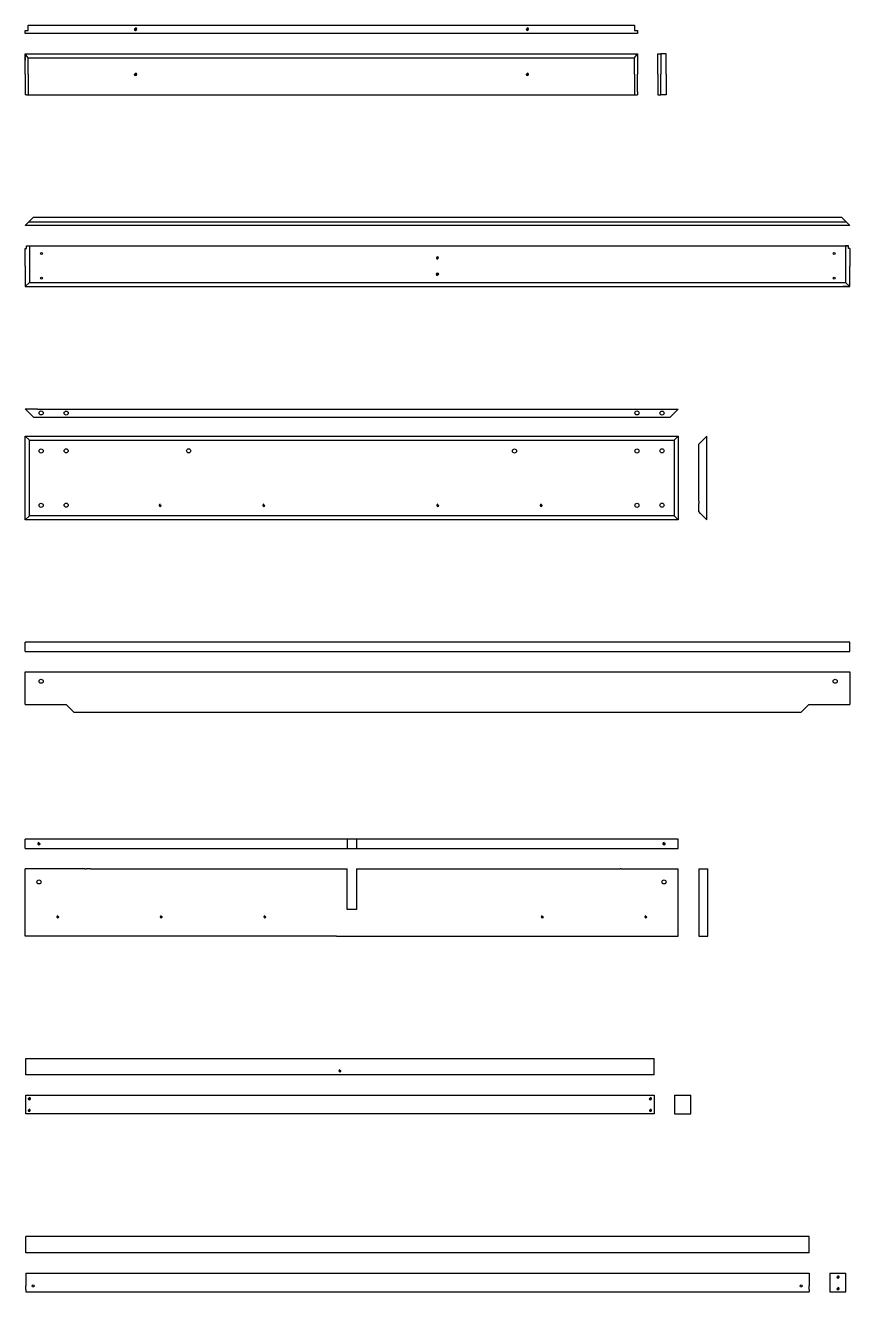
# Model space of a CAD drawing. Header units: centimetres. Extents: x -2268 to 1812, y -1681 to 1458.
# Drawn here: x 101.4 to 303.4, y -517.4 to -207.2 of the extents above; entities that cross this region are included whole.
import ezdxf

# ---------------------------------------------------------------- set-up
doc = ezdxf.new("R2010")
doc.units = ezdxf.units.CM
doc.layers.get('0').update_dxf_attribs({"color": 5})
for name, color, linetype in [('ARREDI_attrezzature', 175, 'Continuous'), ('filatura', 8, 'Continuous'), ('particolari', 6, 'Continuous')]:
    doc.layers.add(name, color=color, linetype=linetype)

# ---------------------------------------------------------------- blocks, each defined once
blk = doc.blocks.new('A$C669A1E94')
at = {"layer": 'filatura'}
blk.add_arc((0.3, 0.3), 0.3, 90, 0, dxfattribs=at)
at = {"layer": 'particolari'}
blk.add_circle((0.3, 0.3), 0.2, dxfattribs=at)

msp = doc.modelspace()

# ---------------------------------------------------------------- linework, layer by layer
for p, q in [((102.0688, -208.4864), (102.0688, -207.1864)), ((102.0688, -207.1864), (250.6688, -207.1864)), ((250.6688, -207.1864), (250.6688, -208.4864)), ((101.3688, -209.1864), (101.3688, -208.4864)), ((101.3688, -208.4864), (102.0688, -208.4864)), ((251.3688, -209.1864), (101.3688, -209.1864)), ((250.6688, -208.4864), (251.3688, -208.4864)), ((251.3688, -208.4864), (251.3688, -209.1864)), ((101.3688, -214.1864), (251.3688, -214.1864)), ((101.3688, -219.1864), (101.3688, -214.1864)), ((101.3688, -214.1864), (101.3688, -215.6864)), ((101.3688, -214.1864), (101.3688, -215.1864)), ((102.0688, -215.1864), (101.3688, -214.1864)), ((102.0688, -219.1864), (102.0688, -215.1864)), ((102.0688, -215.1864), (250.6688, -215.1864)), ((250.6688, -215.1864), (251.3688, -214.1864)), ((250.6688, -219.1864), (250.6688, -215.1864)), ((251.3688, -214.1864), (251.3688, -219.1864)), ((256.3688, -219.1864), (256.3688, -214.1864)), ((256.3688, -214.1864), (257.0688, -214.1864)), ((258.3688, -214.1864), (257.0688, -214.1864)), ((257.0688, -214.1864), (257.0688, -219.1864)), ((258.3688, -219.1864), (258.3688, -214.1864)), ((101.3688, -219.1864), (101.3688, -223.4864)), ((102.0688, -219.1864), (102.0688, -224.1864)), ((250.6688, -219.1864), (250.6688, -224.1864)), ((251.3688, -223.4864), (251.3688, -219.1864)), ((256.3688, -219.1864), (256.3688, -224.1864)), ((257.0688, -224.1864), (257.0688, -219.1864)), ((258.3688, -219.1864), (258.3688, -224.1864)), ((101.3688, -223.4864), (101.3688, -224.1864)), ((101.6688, -224.1864), (101.3688, -224.1864)), ((101.6688, -224.1864), (251.0688, -224.1864)), ((251.0688, -224.1864), (251.3688, -224.1864)), ((251.3688, -223.4864), (251.3688, -224.1864)), ((256.3688, -224.1864), (257.0688, -224.1864)), ((258.3688, -224.1864), (257.0688, -224.1864)), ((103.3688, -254.1864), (101.3688, -256.1864)), ((103.3688, -254.1864), (301.3688, -254.1864)), ((301.3688, -254.1864), (303.3688, -256.1864)), ((303.3688, -256.1864), (101.3688, -256.1864)), ((102.1914, -255.3638), (302.5461, -255.3638)), ((101.3688, -266.1864), (101.3688, -261.8864)), ((101.3688, -261.8864), (101.6688, -261.8864)), ((101.6688, -261.1864), (303.0688, -261.1864)), ((101.6688, -261.1864), (102.3688, -261.1864)), ((101.6688, -261.8864), (101.6688, -261.1864)), ((102.3688, -261.1864), (102.3688, -270.1864)), ((303.0688, -261.1864), (302.3688, -261.1864)), ((302.3688, -261.1864), (302.3688, -270.1864)), ((303.0688, -261.8864), (303.0688, -261.1864)), ((303.3688, -261.8864), (303.0688, -261.8864)), ((303.3688, -261.8864), (303.3688, -266.1864)), ((101.3688, -266.1864), (101.3688, -271.1864)), ((303.3688, -271.1864), (303.3688, -266.1864)), ((101.3688, -271.1864), (102.3688, -270.1864)), ((101.3688, -271.1864), (303.3688, -271.1864)), ((102.3688, -270.1864), (302.3688, -270.1864)), ((303.3688, -271.1864), (301.6688, -271.1864)), ((302.3688, -270.1864), (303.3688, -271.1864)), ((104.3688, -301.1864), (101.3688, -301.1864)), ((101.5857, -301.4033), (101.3688, -301.1864)), ((101.5857, -301.4033), (103.3688, -303.1864)), ((103.3688, -303.1864), (259.3688, -303.1864)), ((104.3688, -301.1864), (261.3688, -301.1864)), ((259.3688, -303.1864), (261.3688, -301.1864)), ((101.3688, -307.8055), (102.3688, -308.8055)), ((260.3688, -308.8055), (261.3688, -307.8055)), ((266.3688, -309.8055), (268.3688, -307.8055)), ((266.3688, -321.4055), (266.3688, -309.8055)), ((268.3688, -328.3055), (268.3688, -307.8055)), ((266.3688, -322.9055), (266.3688, -321.4055)), ((266.3688, -323.3055), (266.3688, -322.9055)), ((266.3688, -323.5228), (266.3688, -323.3055)), ((266.3688, -323.7228), (266.3688, -323.5228)), ((266.3688, -323.7228), (266.3688, -324.1055)), ((266.3688, -324.1055), (266.3688, -324.3055)), ((266.3688, -326.3055), (266.3688, -324.3055)), ((101.3688, -328.3055), (102.3688, -327.3055)), ((260.3688, -327.3055), (261.3688, -328.3055)), ((266.8031, -326.7398), (266.3688, -326.3055)), ((266.8031, -326.7398), (268.1518, -328.0885)), ((268.1518, -328.0885), (268.3688, -328.3055)), ((101.3688, -360.5519), (101.3688, -358.3055)), ((303.3688, -358.3055), (101.3688, -358.3055)), ((303.3688, -360.5519), (303.3688, -358.3055)), ((101.3688, -360.5519), (303.3688, -360.5519)), ((101.3688, -365.5519), (303.3688, -365.5519)), ((101.3688, -373.5519), (101.3688, -365.5519)), ((303.3688, -365.5519), (303.3688, -373.5519)), ((101.3688, -373.5519), (101.3688, -373.5519)), ((101.3688, -373.5519), (111.3688, -373.5519)), ((111.3688, -373.5519), (111.3688, -373.5519)), ((111.3688, -373.5519), (113.3688, -375.5519)), ((293.3688, -373.5519), (291.3688, -375.5519)), ((293.3688, -373.5519), (303.3688, -373.5519)), ((291.3688, -375.5519), (113.3688, -375.5519)), ((261.3688, -406.5519), (101.3688, -406.5519)), ((101.3688, -408.7983), (101.3688, -406.5519)), ((101.3688, -408.7983), (261.3688, -408.7983)), ((180.242, -406.5519), (180.242, -408.7983)), ((182.4884, -406.5519), (182.4884, -408.7983)), ((261.3688, -408.7983), (261.3688, -406.5519)), ((101.3688, -430.2983), (101.3688, -413.7983)), ((103.1688, -413.7983), (101.3688, -413.7983)), ((115.992, -413.7983), (103.1688, -413.7983)), ((115.342, -413.7983), (115.342, -413.7983)), ((115.992, -413.7983), (116.242, -413.7983)), ((116.242, -413.7983), (116.242, -413.7983)), ((117.3688, -413.7983), (116.242, -413.7983)), ((117.3688, -413.7983), (180.242, -413.7983)), ((180.242, -423.7983), (180.242, -413.7983)), ((182.4884, -413.7983), (246.4956, -413.7983)), ((182.4884, -413.7983), (182.4884, -423.7983)), ((246.4956, -413.7983), (246.4956, -413.7983)), ((246.4956, -413.7983), (247.1456, -413.7983)), ((247.3956, -413.7983), (247.1456, -413.7983)), ((247.3956, -413.7983), (260.0688, -413.7983)), ((260.0688, -413.7983), (261.3688, -413.7983)), ((261.3688, -430.2983), (261.3688, -413.7983)), ((266.3688, -413.7983), (268.615, -413.7983)), ((266.3688, -413.7983), (266.3688, -430.2983)), ((268.615, -430.2983), (268.615, -413.7983)), ((182.4884, -423.7983), (180.242, -423.7983)), ((103.0688, -430.2983), (101.3688, -430.2983)), ((117.3688, -430.2983), (103.0688, -430.2983)), ((177.6411, -430.2983), (117.3688, -430.2983)), ((177.6411, -430.2983), (178.3688, -430.2983)), ((178.3688, -430.2983), (180.492, -430.2983)), ((180.492, -430.2983), (182.7384, -430.2983)), ((182.7384, -430.2983), (184.3688, -430.2983)), ((184.3688, -430.2983), (245.3688, -430.2983)), ((245.3688, -430.2983), (260.0688, -430.2983)), ((260.0688, -430.2983), (261.3688, -430.2983)), ((266.3688, -430.2983), (268.615, -430.2983)), ((101.4654, -464.2983), (101.4654, -460.2983)), ((101.4654, -460.2983), (255.4654, -460.2983)), ((255.4654, -464.2983), (255.4654, -460.2983)), ((255.4654, -464.2983), (101.4654, -464.2983)), ((101.4654, -473.7983), (101.4654, -469.2983)), ((101.4654, -469.2983), (255.4654, -469.2983)), ((255.4654, -469.2983), (255.4654, -473.7983)), ((260.4654, -469.2983), (260.4654, -473.7983)), ((260.4654, -469.2983), (264.4654, -469.2983)), ((264.4654, -473.7983), (264.4654, -469.2983)), ((255.4654, -473.7983), (101.4654, -473.7983)), ((260.4654, -473.7983), (264.4654, -473.7983)), ((101.4654, -507.8949), (101.4654, -503.8949)), ((293.4654, -503.8949), (101.4654, -503.8949)), ((293.4654, -507.8949), (293.4654, -503.8949)), ((293.4654, -507.8949), (101.4654, -507.8949)), ((101.4654, -512.8949), (101.4654, -513.3949)), ((101.4654, -512.8949), (101.4654, -513.3949)), ((101.4654, -512.8949), (293.4654, -512.8949)), ((101.4654, -513.3949), (101.4654, -515.9949)), ((293.4654, -512.8949), (293.4654, -513.3949)), ((293.4654, -512.8949), (293.4654, -513.3949)), ((293.4654, -513.3949), (293.4654, -515.9949)), ((298.4654, -512.8949), (298.4654, -517.3949)), ((298.4654, -512.8949), (302.4654, -512.8949)), ((302.4654, -517.3949), (302.4654, -512.8949)), ((101.4654, -516.6449), (101.4654, -515.9949)), ((101.4654, -516.8949), (101.4654, -516.6449)), ((101.4654, -516.8949), (101.4654, -517.3949)), ((101.4654, -517.3949), (293.4654, -517.3949)), ((293.4654, -516.2449), (293.4654, -515.9949)), ((293.4654, -516.8949), (293.4654, -516.2449)), ((293.4654, -516.8949), (293.4654, -517.3949)), ((298.4654, -517.3949), (302.4654, -517.3949))]:
    msp.add_line(p, q)
at = {"linetype": 'Continuous'}
msp.add_line((101.5857, -301.4033), (101.4317, -301.2493), dxfattribs=at)
for points in [[(101.3688, -328.3055), (101.3688, -307.8055), (261.3688, -307.8055), (261.3688, -328.3055)], [(102.3688, -327.3055), (102.3688, -308.8055), (260.3688, -308.8055), (260.3688, -327.3055)]]:
    msp.add_lwpolyline(points, close=True)
at = {"layer": 'ARREDI_attrezzature', "linetype": 'Continuous'}
msp.add_line((101.4654, -430.2983), (101.3688, -430.2017), dxfattribs=at)
at = {"layer": 'filatura'}
for centre, radius, start, end in [((128.3688, -208.1141), 0.3, 180, 90), ((224.3688, -208.1141), 0.3, 180, 90), ((128.3688, -219.1864), 0.3, 180, 90), ((224.3688, -219.1864), 0.3, 180, 90), ((202.3688, -264.1864), 0.25, 90, 270), ((202.3688, -264.1864), 0.25, 0, 90), ((202.3688, -268.1864), 0.3, 0, 270), ((134.4258, -324.7737), 0.25, 90, 180), ((134.4258, -324.7737), 0.25, 180, 0), ((159.791, -324.7737), 0.25, 90, 180), ((159.791, -324.7737), 0.25, 180, 0), ((202.4302, -324.7737), 0.25, 90, 180), ((202.4302, -324.7737), 0.25, 180, 0), ((227.7954, -324.7737), 0.25, 90, 180), ((227.7954, -324.7737), 0.25, 180, 0), ((109.3188, -425.5983), 0.25, 90, 180), ((109.3188, -425.5983), 0.25, 180, 0), ((134.684, -425.5983), 0.25, 90, 180), ((134.684, -425.5983), 0.25, 180, 0), ((160.0492, -425.5983), 0.25, 90, 180), ((160.0492, -425.5983), 0.25, 180, 0), ((228.0536, -425.5983), 0.25, 90, 180), ((228.0536, -425.5983), 0.25, 180, 0), ((253.4188, -425.5983), 0.25, 90, 180), ((253.4188, -425.5983), 0.25, 180, 0), ((178.4654, -463.2983), 0.25, 90, 180), ((178.4654, -463.2983), 0.25, 180, 0), ((102.3277, -470.1318), 0.3, 180, 90), ((254.5427, -470.1318), 0.3, 180, 90), ((102.3277, -472.961), 0.25, 180, 270), ((102.3277, -472.961), 0.25, 270, 90), ((254.5427, -472.961), 0.25, 180, 270), ((254.5427, -472.961), 0.25, 270, 90), ((300.5062, -513.817), 0.3, 180, 90), ((300.5062, -516.6462), 0.25, 180, 270), ((300.5062, -516.6462), 0.25, 270, 90)]:
    msp.add_arc(centre, radius, start, end, dxfattribs=at)
at = {"layer": 'particolari'}
for centre, radius in [((128.3688, -208.1141), 0.2), ((128.3688, -208.1141), 0.2), ((224.3688, -208.1141), 0.2), ((224.3688, -208.1141), 0.2), ((128.3688, -219.1864), 0.2), ((128.3688, -219.1864), 0.2), ((224.3688, -219.1864), 0.2), ((224.3688, -219.1864), 0.2), ((105.3073, -263.0846), 0.25), ((299.5894, -263.0846), 0.25), ((202.3688, -264.1864), 0.15), ((105.3073, -269.0963), 0.25), ((202.3688, -268.1864), 0.2), ((299.5894, -269.0963), 0.25), ((105.2414, -302.1403), 0.5), ((111.3884, -302.1807), 0.5), ((251.2414, -302.1403), 0.5), ((257.3884, -302.1807), 0.5), ((105.2414, -311.4592), 0.5), ((111.3884, -311.4187), 0.5), ((141.3884, -311.4187), 0.5), ((221.2414, -311.4592), 0.5), ((251.2414, -311.4592), 0.5), ((257.3884, -311.4187), 0.5), ((105.2414, -324.7737), 0.5), ((111.3884, -324.7332), 0.5), ((134.4258, -324.7737), 0.15), ((159.791, -324.7737), 0.15), ((202.4302, -324.7737), 0.15), ((227.7954, -324.7737), 0.15), ((251.2414, -324.7737), 0.5), ((257.3884, -324.7332), 0.5), ((105.2414, -367.8611), 0.5), ((299.8126, -367.8611), 0.5), ((104.7095, -417.0289), 0.5), ((257.8945, -417.0289), 0.5), ((109.3188, -425.5983), 0.15), ((134.684, -425.5983), 0.15), ((160.0492, -425.5983), 0.15), ((228.0536, -425.5983), 0.15), ((253.4188, -425.5983), 0.15), ((178.4654, -463.2983), 0.15), ((102.3277, -470.1318), 0.2), ((254.5427, -470.1318), 0.2), ((102.3277, -472.961), 0.15), ((254.5427, -472.961), 0.15), ((300.5062, -513.817), 0.2), ((103.2863, -515.9949), 0.25), ((291.4684, -515.9949), 0.25), ((300.5062, -516.6462), 0.15)]:
    msp.add_circle(centre, radius, dxfattribs=at)

# ---------------------------------------------------------------- block references
for p in [(104.4095, -407.9763), (257.5945, -407.9763)]:
    msp.add_blockref('A$C669A1E94', p)

doc.saveas('drawing.dxf')
